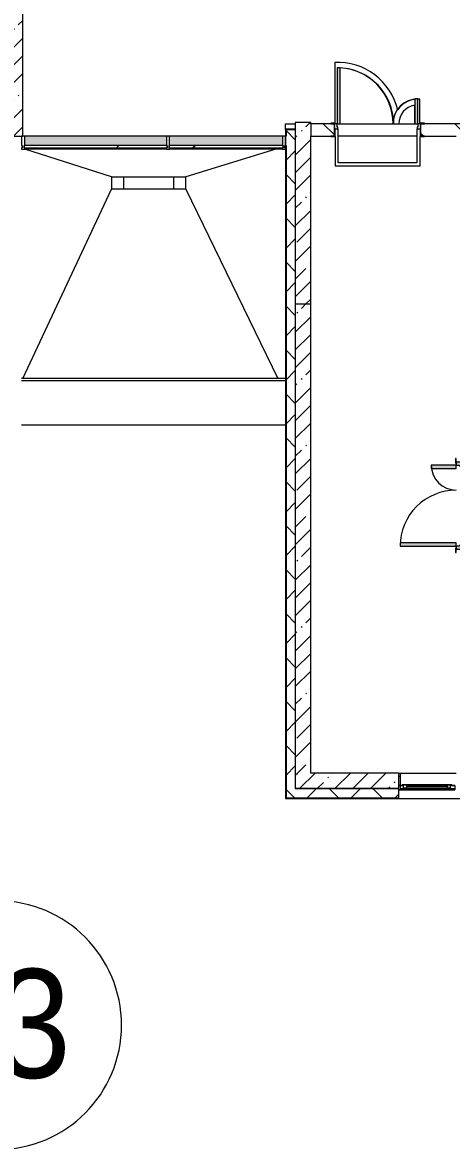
# Model space of a CAD drawing. Header units: millimetres. Extents: x -3917 to 185442, y -8553 to 29000.
# Drawn here: x 143396 to 150308, y -5906 to 12229 of the extents above; entities that cross this region are included whole.
import ezdxf

# ---------------------------------------------------------------- set-up
doc = ezdxf.new("R2010")
doc.units = ezdxf.units.MM
for name, color, linetype, lineweight, true_color in [('A-DOOR-1', 7, 'Continuous', 5, 0xaaaaaa), ('A-DOOR-2', 7, 'Continuous', 5, 0xe2e2e2), ('A-DOOR-FRAM-1', 7, 'Continuous', 5, 0xe2e2e2), ('A-DOOR-FRAM-2', 7, 'Continuous', 5, 0xaaaaaa), ('A-FLOR-2', 7, 'Continuous', 5, 0xaaaaaa), ('A-GLAZ-CWMG-3', 7, 'Continuous', 5, 0x383e42)]:
    doc.layers.add(name, color=color, linetype=linetype, lineweight=lineweight, true_color=true_color)
for name, color, linetype, lineweight in [('A-GENM', 7, 'Continuous', 5), ('A-GLAZ-2', 7, 'Continuous', 5), ('A-GLAZ-CURT-3', 7, 'Continuous', 5), ('A-GLAZ-CWMG-4', 7, 'Continuous', 5), ('A-ROOF', 7, 'Continuous', 5), ('A-WALL', 7, 'Continuous', 9), ('A-WALL-4', 7, 'Continuous', 5), ('I-WALL-4', 7, 'Continuous', 5), ('Оси', 7, 'Continuous', 9), ('Оси-1', 7, 'Continuous', 20)]:
    doc.layers.add(name, color=color, linetype=linetype, lineweight=lineweight)
doc.styles.add('Arial_1', font='arial.ttf', dxfattribs={"width": 0.9, "height": 1750})
pattern_1 = [(45, (58431.5, 0), (-353.5534, 353.5534), []), (135, (58431.5, 0), (-353.5534, -353.5534), [])]
pattern_2 = [(45, (58431.5, 0), (-285.1231, 285.1231), []), (45, (58716.64, 0), (-285.1231, 285.1231), [504.031, -100.806, 16.764, -84.042])]

# ---------------------------------------------------------------- blocks, each defined once
blk = doc.blocks.new('120_Окно_СКБ_1Ст - 120_Окно_СКБ_1Ст 900х2500_h_ с форточкой-V148-2_10_1_птичка')
at = {"layer": 'A-GLAZ-2'}
for p, q in [((-450, -127), (-450, -57)), ((-450, -57), (-380, -57)), ((450, -57), (-450, -57)), ((-380, -127), (-450, -127)), ((-450, -127), (-400, -127)), ((-380, -127), (-400, -127)), ((-400, -127), (-400, -137)), ((-400, -137), (400, -137)), ((400, -137), (-400, -137)), ((-380, -57), (-380, -127)), ((380, -87), (-380, -87)), ((-380, -87), (-380, -127)), ((-330, -137), (-330, -87)), ((-330, -107), (330, -107)), ((330, -117), (-330, -117)), ((330, -137), (330, -87)), ((380, -127), (380, -57)), ((380, -57), (450, -57)), ((380, -127), (380, -87)), ((450, -127), (380, -127)), ((400, -127), (380, -127)), ((400, -127), (450, -127)), ((400, -137), (400, -127)), ((450, -57), (450, -127))]:
    blk.add_line(p, q, dxfattribs=at)
blk = doc.blocks.new('110_Дверь_СКБ_2Ст - Д-5_п_ Из игровой в коридор-32215844-2_10_1_птичка')
at = {"layer": 'A-DOOR-2'}
for points in [[(-638, 40), (-588, 40), (-588, 940), (-638, 940)], [(612, 440), (612, 40), (662, 40), (662, 440)]]:
    blk.add_hatch(color=256, dxfattribs=at).paths.add_polyline_path(points)
h = blk.add_hatch(color=256, dxfattribs=at)
h.paths.add_polyline_path([(-688, 40), (-688, -40), (-628, -40), (-628, -10), (-638, -10), (-638, 40)])
h.paths.add_polyline_path([(652, -40), (712, -40), (712, 40), (662, 40), (662, -10), (652, -10)])
at = {"layer": 'A-DOOR-FRAM-1'}
for points in [[(-742, 40), (-672, 40), (-672, 48), (-742, 48)], [(698, 40), (768, 40), (768, 48), (698, 48)], [(-742, -48), (-672, -48), (-672, -40), (-742, -40)], [(698, -48), (768, -48), (768, -40), (698, -40)]]:
    blk.add_hatch(color=256, dxfattribs=at).paths.add_polyline_path(points)
at = {"layer": 'A-DOOR-1'}
for p, q in [((-638, 940), (-638, 40)), ((-588, 940), (-638, 940)), ((-588, 40), (-588, 940)), ((662, 440), (612, 440)), ((612, 440), (612, 40)), ((662, 40), (662, 440)), ((-638, 40), (-588, 40)), ((612, 40), (662, 40))]:
    blk.add_line(p, q, dxfattribs=at)
for centre, radius, start, end in [((-638, 40), 900, 0, 90), ((662, 40), 400, 90, 180)]:
    blk.add_arc(centre, radius, start, end, dxfattribs=at)
at = {"layer": 'A-DOOR-FRAM-2'}
for p, q in [((-672, 48), (-742, 48)), ((-742, 48), (-742, 40)), ((-742, 40), (-672, 40)), ((-638, 40), (-688, 40)), ((-688, 40), (-688, -40)), ((-672, 40), (-672, 48)), ((-638, -10), (-638, 40)), ((662, 40), (662, -10)), ((712, 40), (662, 40)), ((768, 48), (698, 48)), ((698, 48), (698, 40)), ((698, 40), (768, 40)), ((712, -40), (712, 40)), ((768, 40), (768, 48)), ((-672, -40), (-742, -40)), ((-742, -40), (-742, -48)), ((-742, -48), (-672, -48)), ((-688, -40), (-628, -40)), ((-672, -39), (-688, -39)), ((-688, -39), (-688, -40)), ((-688, -40), (-672, -40)), ((-672, -40), (-672, -39)), ((-672, -48), (-672, -40)), ((-628, -10), (-638, -10)), ((-628, -40), (-628, -10)), ((662, -10), (652, -10)), ((652, -10), (652, -40)), ((652, -40), (712, -40)), ((712, -39), (698, -39)), ((698, -39), (698, -40)), ((698, -40), (712, -40)), ((768, -40), (698, -40)), ((698, -40), (698, -48)), ((698, -48), (768, -48)), ((712, -40), (712, -39)), ((768, -48), (768, -40))]:
    blk.add_line(p, q, dxfattribs=at)
blk = doc.blocks.new('110_Дверь_СКБ_2Ст - Д-2а_п_ Из коридора на лестницу-32215207-2_10_1_птичка')
at = {"layer": 'A-DOOR-2'}
for points in [[(-588, 100), (-588, 1000), (-638, 1000), (-638, 100)], [(662, 100), (662, 500), (612, 500), (612, 100)], [(712, -100), (712, 20), (698, 20), (698, -100)]]:
    blk.add_hatch(color=256, dxfattribs=at).paths.add_polyline_path(points)
h = blk.add_hatch(color=256, dxfattribs=at)
h.paths.add_polyline_path([(652, 20), (712, 20), (712, 100), (662, 100), (662, 50), (652, 50)])
h.paths.add_polyline_path([(-688, 20), (-628, 20), (-628, 50), (-638, 50), (-638, 100), (-688, 100)])
at = {"layer": 'A-DOOR-FRAM-1'}
for points in [[(-672, 100), (-672, 108), (-742, 108), (-742, 100)], [(-672, -100), (-672, 20), (-688, 20), (-688, -100)], [(768, 100), (768, 108), (698, 108), (698, 100)], [(-672, -108), (-672, -100), (-742, -100), (-742, -108)], [(768, -108), (768, -100), (698, -100), (698, -108)]]:
    blk.add_hatch(color=256, dxfattribs=at).paths.add_polyline_path(points)
at = {"layer": 'A-DOOR-1'}
for p, q in [((-638, 1000), (-638, 100)), ((-588, 1000), (-638, 1000)), ((-588, 100), (-588, 1000)), ((662, 500), (612, 500)), ((612, 500), (612, 100)), ((662, 100), (662, 500)), ((-638, 100), (-588, 100)), ((612, 100), (662, 100))]:
    blk.add_line(p, q, dxfattribs=at)
for centre, radius, start, end in [((-638, 100), 900, 0, 90), ((662, 100), 400, 90, 180)]:
    blk.add_arc(centre, radius, start, end, dxfattribs=at)
at = {"layer": 'A-DOOR-FRAM-2'}
for p, q in [((-672, 108), (-742, 108)), ((-742, 108), (-742, 100)), ((-742, 100), (-672, 100)), ((-638, 100), (-688, 100)), ((-688, 100), (-688, 20)), ((-688, 20), (-628, 20)), ((-672, 20), (-688, 20)), ((-688, 20), (-688, -100)), ((-672, 100), (-672, 108)), ((-672, -100), (-672, 20)), ((-638, 50), (-638, 100)), ((-628, 50), (-638, 50)), ((-628, 20), (-628, 50)), ((662, 50), (652, 50)), ((652, 50), (652, 20)), ((652, 20), (712, 20)), ((662, 100), (662, 50)), ((712, 100), (662, 100)), ((768, 108), (698, 108)), ((698, 108), (698, 100)), ((698, 100), (768, 100)), ((712, 20), (698, 20)), ((698, 20), (698, -100)), ((712, 20), (712, 100)), ((712, -100), (712, 20)), ((768, 100), (768, 108)), ((-672, -100), (-742, -100)), ((-742, -100), (-742, -108)), ((-742, -108), (-672, -108)), ((-688, -100), (-672, -100)), ((-672, -108), (-672, -100)), ((698, -100), (712, -100)), ((768, -100), (698, -100)), ((698, -100), (698, -108)), ((698, -108), (768, -108)), ((768, -108), (768, -100))]:
    blk.add_line(p, q, dxfattribs=at)
blk = doc.blocks.new('Системная панель - Стекло - 40мм-23946635-2_10_1_птичка')
at = {"layer": 'A-GLAZ-CURT-3'}
h = blk.add_hatch(dxfattribs=at)
h.set_pattern_fill('FP_180', color=256, style=0, pattern_type=2)
h.set_pattern_definition([(45, (-86642.5, -9710), (-1414.214, 1414.214), [1000, -3000]), (45, (-87642.5, -10210), (-1414.214, 1414.214), [3000, -1000]), (45, (-85642.5, -10710), (-1414.214, 1414.214), [1000, -3000])])
h.paths.add_polyline_path([(-99, 0), (1153, 0), (1153, 40), (-1153, 40), (-1153, 0), (-1026, 0)])
for p, q in [((1153, 40), (-1153, 40)), ((-1153, 40), (-1153, 0)), ((-1153, 0), (1153, 0)), ((1153, 0), (1153, 40))]:
    blk.add_line(p, q, dxfattribs=at)
blk = doc.blocks.new('Системная панель - Стекло - 40мм-23946636-2_10_1_птичка')
at = {"layer": 'A-GLAZ-CURT-3'}
h = blk.add_hatch(dxfattribs=at)
h.set_pattern_fill('FP_181', color=256, style=0, pattern_type=2)
h.set_pattern_definition([(45, (-88744.2, -9710), (-1414.214, 1414.214), [1000, -3000]), (45, (-89744.2, -10210), (-1414.214, 1414.214), [3000, -1000]), (45, (-87744.2, -10710), (-1414.214, 1414.214), [1000, -3000])])
h.paths.add_polyline_path([(-346, 0), (919, 0), (919, 40), (-919, 40), (-919, 0), (-809, 0)])
for p, q in [((919, 40), (-919, 40)), ((-919, 40), (-919, 0)), ((-919, 0), (919, 0)), ((919, 0), (919, 40))]:
    blk.add_line(p, q, dxfattribs=at)
blk = doc.blocks.new('Прямоугольный импост - Импост структурный с накладкой - 190мм-23186047-2_10_1_птичка')
at = {"layer": 'A-GLAZ-CWMG-3'}
for points in [[(87285, 10250), (87285, 10400), (85000, 10400), (85000, 10250), (86971, 10250)], [(87285, 10193), (87285, 10210), (85000, 10210), (85000, 10193), (86971, 10193)]]:
    blk.add_hatch(color=256, dxfattribs=at).paths.add_polyline_path(points)
at = {"layer": 'A-GLAZ-CWMG-4'}
for p, q in [((87285, 10400), (85000, 10400)), ((87285, 10193), (85000, 10193))]:
    blk.add_line(p, q, dxfattribs=at)
blk = doc.blocks.new('Прямоугольный импост - Импост структурный с накладкой - 190мм-23186048-2_10_1_птичка')
at = {"layer": 'A-GLAZ-CWMG-3'}
for points in [[(88000, 10250), (88000, 10400), (87335, 10400), (87335, 10250), (87899, 10250)], [(87335, 10193), (88000, 10193), (88000, 10210), (87335, 10210)]]:
    blk.add_hatch(color=256, dxfattribs=at).paths.add_polyline_path(points)
at = {"layer": 'A-GLAZ-CWMG-4'}
for p, q in [((88000, 10400), (87335, 10400)), ((88000, 10193), (87335, 10193))]:
    blk.add_line(p, q, dxfattribs=at)
blk = doc.blocks.new('Прямоугольный импост - Импост структурный с накладкой - 190мм-23186049-2_10_1_птичка')
at = {"layer": 'A-GLAZ-CWMG-3'}
for points in [[(89154, 10250), (89154, 10400), (88000, 10400), (88000, 10250), (88826, 10250)], [(88000, 10193), (89154, 10193), (89154, 10210), (88000, 10210)]]:
    blk.add_hatch(color=256, dxfattribs=at).paths.add_polyline_path(points)
at = {"layer": 'A-GLAZ-CWMG-4'}
for p, q in [((89154, 10400), (88000, 10400)), ((89154, 10193), (88000, 10193))]:
    blk.add_line(p, q, dxfattribs=at)
blk = doc.blocks.new('Прямоугольный импост - Импост структурный с накладкой - 190мм-23946639-2_10_1_птичка')
at = {"layer": 'A-GLAZ-CWMG-4'}
for p, q in [((-50, 0), (-50, 17)), ((-50, 17), (0, 17)), ((-40, 0), (-50, 0)), ((-40, -40), (-40, 0)), ((0, 0), (-10, 0)), ((-10, 0), (-10, -40)), ((0, 17), (0, 0)), ((-50, -190), (-50, -40)), ((-50, -40), (-40, -40)), ((-10, -40), (0, -40)), ((0, -40), (0, -190)), ((0, -190), (-50, -190))]:
    blk.add_line(p, q, dxfattribs=at)
blk = doc.blocks.new('Прямоугольный импост - Импост структурный с накладкой - 190мм-23946641-2_10_1_птичка')
at = {"layer": 'A-GLAZ-CWMG-4'}
for p, q in [((0, 17), (-50, 17)), ((-50, 17), (-50, 0)), ((-50, 0), (-40, 0)), ((-40, 0), (-40, -40)), ((-10, -40), (-10, 0)), ((-10, 0), (0, 0)), ((0, 0), (0, 17)), ((-40, -40), (-50, -40)), ((-50, -40), (-50, -190)), ((0, -40), (-10, -40)), ((0, -190), (0, -40)), ((-50, -190), (0, -190))]:
    blk.add_line(p, q, dxfattribs=at)
blk = doc.blocks.new('Прямоугольный импост - Импост структурный с накладкой - 190мм-23946633-2_10_1_птичка')
at = {"layer": 'A-GLAZ-CWMG-4'}
for p, q in [((-25, 0), (-25, 17)), ((-25, 17), (25, 17)), ((-15, 0), (-25, 0)), ((-15, -40), (-15, 0)), ((25, 0), (15, 0)), ((15, 0), (15, -40)), ((25, 17), (25, 0)), ((-25, -190), (-25, -40)), ((-25, -40), (-15, -40)), ((15, -40), (25, -40)), ((25, -40), (25, -190)), ((25, -190), (-25, -190))]:
    blk.add_line(p, q, dxfattribs=at)
blk = doc.blocks.new('парапет9 - парапет-22867712-2_10_1_птичка')
at = {"layer": 'A-GENM'}
for p, q in [((89202, 8002), (84950, 8002)), ((89202, 7964), (84950, 7964)), ((84950, 7255), (89202, 7255))]:
    blk.add_line(p, q, dxfattribs=at)
blk = doc.blocks.new('Ось сетки - D8-29747960-2_10_1_птичка')
at = {"layer": 'Оси-1'}
for start, end in [(360, 180), (180, 360)]:
    blk.add_arc((0, 0), 4, start, end, dxfattribs=at)

msp = doc.modelspace()

# ---------------------------------------------------------------- hatches: boundary and pattern name
at = {"layer": 'A-WALL-4'}
h = msp.add_hatch(dxfattribs=at)
h.set_pattern_fill('FP_115', color=256, style=0, pattern_type=2)
h.set_pattern_definition(pattern_1)
h.paths.add_polyline_path([(147641.5, -100), (147791.5, -100), (147791.5, 10502), (147641.5, 10502), (147641.5, 1965.8)])
h = msp.add_hatch(dxfattribs=at)
h.set_pattern_fill('FP_115', color=256, style=0, pattern_type=2)
h.set_pattern_definition(pattern_1)
h.paths.add_polyline_path([(180648.5, -250), (181261.5, -250), (181261.5, -100), (180461.5, -100), (180461.5, -250)])
h.paths.add_polyline_path([(178793.4, -250), (179561.5, -250), (179561.5, -100), (178661.5, -100), (178661.5, -250)])
h.paths.add_polyline_path([(183431, -250), (183511.5, -250), (183511.5, -100), (182161.5, -100), (182161.5, -250), (182503.5, -250)])
h.paths.add_polyline_path([(170961.5, -250), (172111.5, -250), (172111.5, -100), (170961.5, -100)])
h.paths.add_polyline_path([(165808.1, -250), (166461.5, -250), (166461.5, -100), (165561.5, -100), (165561.5, -250)])
h.paths.add_polyline_path([(167361.5, -250), (168661.5, -250), (168661.5, -100), (167361.5, -100)])
h.paths.add_polyline_path([(173011.5, -250), (174061.5, -250), (174061.5, -100), (173011.5, -100)])
h.paths.add_polyline_path([(177761.5, -250), (177761.5, -100), (176361.5, -100), (176361.5, -250), (177402.1, -250)])
h.paths.add_polyline_path([(160243, -250), (161311.5, -250), (161311.5, -100), (159261.5, -100), (159261.5, -250), (160161.5, -250)])
h.paths.add_polyline_path([(162211.5, -250), (163261.5, -250), (163261.5, -100), (162211.5, -100)])
h.paths.add_polyline_path([(157461.5, -250), (158361.5, -250), (158361.5, -100), (154111.5, -100), (154111.5, -250), (157460.5, -250)])
h.paths.add_polyline_path([(152061.5, -250), (153211.5, -250), (153211.5, -100), (152061.5, -100)])
h.paths.add_polyline_path([(147641.5, -250), (149461.5, -250), (149461.5, -100), (147641.5, -100)])
h.paths.add_polyline_path([(150504.1, -250), (151161.5, -250), (151161.5, -100), (150361.5, -100), (150361.5, -250)])
at = {"layer": 'I-WALL-4'}
h = msp.add_hatch(dxfattribs=at)
h.set_pattern_fill('FP_123', color=256, style=0, pattern_type=2)
h.set_pattern_definition(pattern_2)
h.paths.add_polyline_path([(143401.5, 10400), (143401.5, 16300), (143181.5, 16300), (143181.5, 10400)])
h = msp.add_hatch(dxfattribs=at)
h.set_pattern_fill('FP_123', color=256, style=0, pattern_type=2)
h.set_pattern_definition(pattern_2)
h.paths.add_polyline_path([(148041.5, 7700), (148041.5, 10620), (147791.5, 10620), (147791.5, 7700)])
h = msp.add_hatch(dxfattribs=at)
h.set_pattern_fill('FP_126', color=256, style=0, pattern_type=2)
h.set_pattern_definition([(135, (58431.5, 0), (-353.5534, -353.5534), [])])
h.paths.add_polyline_path([(148041.5, 10400), (148416.5, 10400), (148416.5, 10600), (148041.5, 10600)])
h.paths.add_polyline_path([(152641.5, 10400), (152641.5, 10600), (151891.5, 10600), (151895.3, 10400), (151921.5, 10400)])
h.paths.add_polyline_path([(150911.5, 10400), (150941.5, 10400), (150941.5, 10600), (149816.5, 10600), (149816.5, 10400), (150841.5, 10400)])
h = msp.add_hatch(dxfattribs=at)
h.set_pattern_fill('FP_123', color=256, style=0, pattern_type=2)
h.set_pattern_definition(pattern_2)
h.paths.add_polyline_path([(147791.5, 150), (148041.5, 150), (148041.5, 7700), (147791.5, 7700), (147791.5, 1965.8)])
h = msp.add_hatch(dxfattribs=at)
h.set_pattern_fill('FP_123', color=256, style=0, pattern_type=2)
h.set_pattern_definition(pattern_2)
h.paths.add_polyline_path([(149461.5, -100), (149461.5, 150), (147791.5, 150), (147791.5, -100), (148185.3, -100)])

# ---------------------------------------------------------------- linework, layer by layer
at = {"layer": 'A-FLOR-2'}
for p, q in [((148426, 11588.1), (148426, 10608)), ((149710.1, 10899.7), (149710.1, 10600)), ((149800.1, 10600), (149800.1, 10993.6)), ((147635, 10508.5), (147635, 10600)), ((147635, 10600), (147791.5, 10600)), ((148481.5, 9970), (148481.5, 10520)), ((148516.5, 10600), (149461.5, 10600)), ((149710.1, 10600), (149716.5, 10600)), ((149751.5, 10520), (149751.5, 9970)), ((148431.5, 10392), (148431.5, 9920)), ((149801.5, 9920), (149801.5, 10392)), ((148431.5, 9920), (149801.5, 9920)), ((149751.5, 9970), (148481.5, 9970)), ((149461.5, 150), (149482.5, 150))]:
    msp.add_line(p, q, dxfattribs=at)
for centre, radius, start, end in [((148468.5, 10589), 1000, 13.54971, 92.43764), ((148468.5, 10589), 910, 0.6926, 86.97623), ((149766.5, 10600), 395, 97.29578, 145.57769), ((149766.5, 10600), 305, 100.66451, 180), ((149766.5, 10600), 395, 85.12655, 90.00042)]:
    msp.add_arc(centre, radius, start, end, dxfattribs=at)
at = {"layer": 'A-ROOF'}
for p, q in [((144829, 9745), (143434.4, 10193)), ((147475.3, 10193), (146029, 9745)), ((147633.5, 10242), (147625, 10239.4)), ((144829, 9745), (144829, 9545)), ((144829, 9745), (146029, 9745)), ((145029, 9545), (145029, 9745)), ((145829, 9745), (145829, 9545)), ((146029, 9545), (146029, 9745)), ((143399.7, 6500.9), (144829, 9545)), ((146029, 9545), (144829, 9545)), ((146029, 9545), (147511.4, 6500.9))]:
    msp.add_line(p, q, dxfattribs=at)
at = {"layer": 'A-WALL'}
for p, q in [((148041.5, 10600), (148041.5, 10400)), ((147633.5, 10400), (147641.5, 10400)), ((147791.5, 10505), (147638.5, 10505)), ((147638.5, 10505), (147638.5, 10400)), ((147641.5, 10502), (147641.5, 10400)), ((147791.5, 10502), (147641.5, 10502)), ((147633.5, 10250), (147641.5, 10250)), ((147633.5, 10247), (147638.5, 10247)), ((147638.5, 10247), (147638.5, -253)), ((147641.5, 10250), (147641.5, -250)), ((147638.5, -253), (149461.5, -253)), ((147641.5, -250), (149461.5, -250))]:
    msp.add_line(p, q, dxfattribs=at)
at = {"layer": 'A-WALL-4'}
for p, q in [((147791.5, 10510), (147633.5, 10510)), ((147633.5, 10510), (147633.5, -258)), ((147633.5, 10242), (147625, 10242)), ((149461.5, 100), (149481.5, 100)), ((149461.5, -100), (147791.5, -100)), ((149461.5, -258), (149461.5, -100)), ((149481.5, -100), (149481.5, -100)), ((149481.5, -100), (150361.5, -100)), ((147633.5, -258), (151161.5, -258))]:
    msp.add_line(p, q, dxfattribs=at)
at = {"layer": 'I-WALL-4'}
for p, q in [((143401.5, 10400), (143401.5, 13400)), ((148041.5, 10620), (147791.5, 10620)), ((147791.5, 10620), (147791.5, -100)), ((148041.5, 10600), (148041.5, 10620)), ((148361.5, 10600), (148041.5, 10600)), ((149461.5, 10600), (149710.1, 10600)), ((150911.5, 10600), (149871.5, 10600)), ((143181.5, 10400), (143401.5, 10400)), ((148041.5, 10400), (148361.5, 10400)), ((148041.5, 150), (148041.5, 10400)), ((149751.5, 10400), (148481.5, 10400)), ((149871.5, 10400), (150381.5, 10400)), ((147791.5, 7700), (148041.5, 7700)), ((149461.5, 150), (148041.5, 150)), ((149461.5, -100), (149461.5, 150)), ((149481.5, 150), (150381.5, 150)), ((149481.5, 150), (149481.5, -100)), ((147791.5, -100), (149461.5, -100))]:
    msp.add_line(p, q, dxfattribs=at)

# ---------------------------------------------------------------- block references
at = {"layer": 'A-DOOR-1'}
msp.add_blockref('110_Дверь_СКБ_2Ст - Д-2а_п_ Из коридора на лестницу-32215207-2_10_1_птичка', (149104, 10500), dxfattribs=at)
at = {"layer": 'A-DOOR-1', "rotation": 89.99999999999991}
msp.add_blockref('110_Дверь_СКБ_2Ст - Д-5_п_ Из игровой в коридор-32215844-2_10_1_птичка', (150421.5, 4442.5), dxfattribs=at)
at = {"layer": 'A-GENM'}
msp.add_blockref('парапет9 - парапет-22867712-2_10_1_птичка', (58431.5, -1500), dxfattribs=at)
at = {"layer": 'A-GLAZ-2', "rotation": 180}
msp.add_blockref('120_Окно_СКБ_1Ст - 120_Окно_СКБ_1Ст 900х2500_h_ с форточкой-V148-2_10_1_птичка', (149911.5, -175), dxfattribs=at)
at = {"layer": 'A-GLAZ-CURT-3'}
for name, p in [('Системная панель - Стекло - 40мм-23946635-2_10_1_птичка', (144574, 10210)), ('Системная панель - Стекло - 40мм-23946636-2_10_1_птичка', (146675.8, 10210))]:
    msp.add_blockref(name, p, dxfattribs=at)
at = {"layer": 'A-GLAZ-CWMG-4', "rotation": 180}
msp.add_blockref('Прямоугольный импост - Импост структурный с накладкой - 190мм-23946641-2_10_1_птичка', (143381.5, 10210), dxfattribs=at)
at = {"layer": 'A-GLAZ-CWMG-4'}
for name in ['Прямоугольный импост - Импост структурный с накладкой - 190мм-23186047-2_10_1_птичка', 'Прямоугольный импост - Импост структурный с накладкой - 190мм-23186048-2_10_1_птичка', 'Прямоугольный импост - Импост структурный с накладкой - 190мм-23186049-2_10_1_птичка']:
    msp.add_blockref(name, (58431.5, 0), dxfattribs=at)
at = {"layer": 'A-GLAZ-CWMG-4', "extrusion": (0, 0, -1), "rotation": 180}
for name, p in [('Прямоугольный импост - Импост структурный с накладкой - 190мм-23946633-2_10_1_птичка', (-145741.5, 10210)), ('Прямоугольный импост - Импост структурный с накладкой - 190мм-23946639-2_10_1_птичка', (-147635, 10210))]:
    msp.add_blockref(name, p, dxfattribs=at)
at = {"layer": 'Оси-1', "xscale": 499.9999999999995, "yscale": 499.9999999999995, "zscale": 499.9999999999995}
msp.add_blockref('Ось сетки - D8-29747960-2_10_1_птичка', (142991.5, -3906.3), dxfattribs=at)

# ---------------------------------------------------------------- texts
at = {"layer": 'Оси', "insert": (141728.4, -3003), "char_height": 1750, "width": 3030.379, "attachment_point": 1, "style": 'Arial_1'}
msp.add_mtext('23', dxfattribs=at)

doc.saveas('drawing.dxf')
